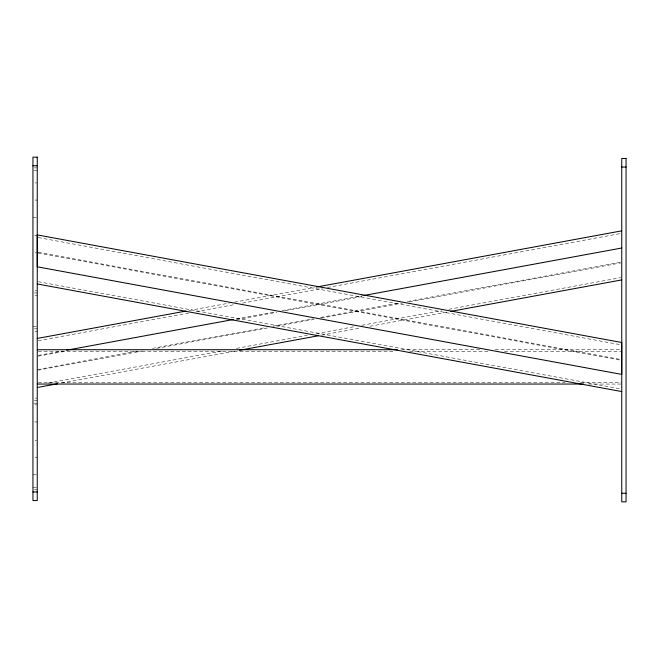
<?xml version="1.0" encoding="UTF-8"?>
<svg xmlns="http://www.w3.org/2000/svg" width="659" height="659" viewBox="0 0 659 659"><rect width="100%" height="100%" fill="white"/><g stroke="black" fill="none" stroke-linecap="round" stroke-linejoin="round"><path stroke-width="0.49" stroke-dasharray="3.29 2.47" d="M188.935 310.521L229.381 303.074M234.439 302.143L314.335 287.439M38.255 340.711L188.935 312.976M196.011 311.674L234.439 304.598M242.528 303.107L322.424 288.403M327.474 287.472L620.745 233.484M38.255 355.432L62.523 350.959M236.466 318.94L273.88 312.053M281.97 310.562L362.87 295.669M38.255 356.165L65.554 351.14M236.466 319.681L276.912 312.234M285.001 310.743L362.87 296.41M37.242 369.6L138.374 350.992M152.526 348.38L265.791 327.531M272.867 326.23L313.322 318.783M320.398 317.481L398.267 303.148M407.369 301.468L620.745 262.191M38.255 370.152L142.418 350.983M156.57 348.372L267.809 327.894M276.912 326.221L314.335 319.335M321.411 318.033L402.311 303.14M409.387 301.838L620.745 262.925M48.362 383.011L222.305 350.992M236.466 348.38L307.251 335.349M316.353 333.676L354.781 326.6M361.857 325.299L441.752 310.595M448.828 309.293L620.745 277.645M61.509 383.044L236.466 350.835M321.411 335.2L360.852 327.943M369.954 326.263L446.81 312.119M37.242 170.393L32.95 170.393M35.1 295.504L37.242 295.446M32.95 326.337L37.242 326.337M35.1 331.428L37.242 331.362M37.242 403.201L32.95 403.201M32.95 487.306L37.242 487.306M34.383 167.888L37.242 167.888M35.1 182.905L36.525 182.905M35.1 200.081L37.242 200.081M32.95 217.248L37.242 217.248M34.663 235.757L37.242 235.757M35.1 252.85L36.525 252.85M34.383 292.934L37.242 292.934M34.383 328.849L37.242 328.849M401.537 349.715L479.744 349.715M495.181 349.715L620.729 349.715M38.271 351.428L395.359 351.428M409.766 351.428L487.981 351.428M504.44 351.428L621.758 351.428M38.271 382.335L565.158 382.335M580.595 382.335L621.758 382.335M588.825 384.049L620.729 384.049M34.383 400.688L37.242 400.688M35.1 404.848L36.525 404.848M34.663 421.949L37.242 421.949M35.1 440.451L36.525 440.451M35.1 457.626L37.242 457.626M32.95 474.793L37.242 474.793M34.383 489.818L37.242 489.818M35.1 290.355L36.525 290.397M35.1 398.11L36.525 398.16M38.255 237.553L620.745 344.772M38.255 252.265L620.745 359.493M38.255 253.007L620.745 360.226M38.255 281.706L620.745 388.934"/><path stroke-width="0.99" d="M37.242 338.446L185.896 311.081M316.353 287.069L621.758 230.848M66.567 350.217L233.426 319.5M363.883 295.487L621.758 248.015M37.242 387.508L57.465 383.785M239.497 350.275L318.379 335.761M450.855 311.369L621.758 279.91M32.95 165.738L37.242 165.738M621.758 167.04L626.05 167.04M37.242 349.715L397.418 349.715M37.242 384.049L583.685 384.049M32.95 491.96L37.242 491.96M621.758 493.261L626.05 493.261M37.242 283.971L621.758 391.57M37.242 234.909L37.242 266.804L621.758 374.403L621.758 342.507L37.242 234.909M37.242 157.155L32.95 157.155L32.95 500.552L37.242 500.552L37.242 157.155M626.05 158.448L621.758 158.448L621.758 501.845L626.05 501.845L626.05 158.448"/></g></svg>
